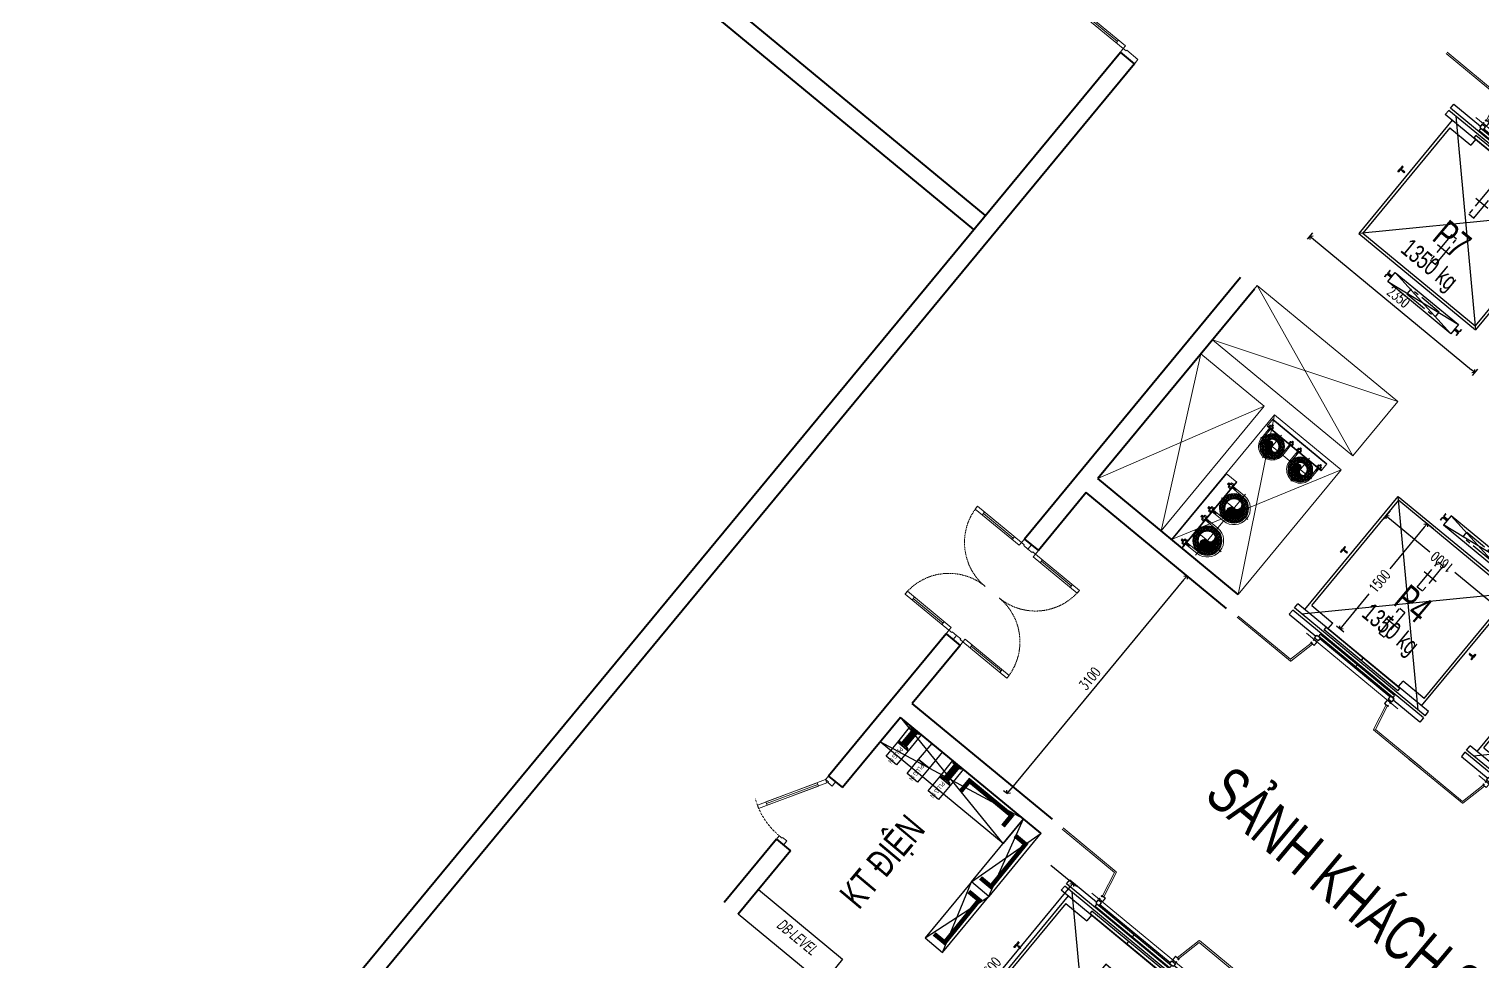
# Model space of a CAD drawing. Header units: millimetres. Extents: x -1534340 to 1713810, y -1348191 to 1114081.
# Drawn here: x 1221888 to 1237835, y -624938 to -614707 of the extents above; entities that cross this region are included whole.
import ezdxf
from ezdxf.enums import TextEntityAlignment as Align

# ---------------------------------------------------------------- set-up
doc = ezdxf.new("R2010")
doc.units = ezdxf.units.MM
doc.header["$LTSCALE"] = 100
doc.header["$PDMODE"] = 32
doc.header["$PDSIZE"] = 2.5
for name, pattern in [('CENTER', [2, 1.25, -0.25, 0.25, -0.25]), ('CENTERX2', [4, 2.5, -0.5, 0.5, -0.5]), ('HIDDEN', [0.375, 0.25, -0.125]), ('HIDDEN2', [0.1875, 0.125, -0.0625]), ('PHANTOMX2', [5, 2.5, -0.5, 0.5, -0.5, 0.5, -0.5]), ('Xref_ST_MBDV Cot vach 30.7.2022$0$DASHDOT', [1, 0.5, -0.25, 0, -0.25])]:
    doc.linetypes.add(name, pattern=pattern)
for name, color, linetype in [('ccu12-Manh', 8, 'Continuous'), ('KT-Kich thuoc', 9, 'Continuous'), ('KT-Noi that', 36, 'Continuous'), ('M-CHILLEDWTR-35CHW', 63, 'CHW'), ('M-GENERAL-15', 6, 'Continuous'), ('MEP-00-TEXT', 7, 'Continuous'), ('MEP-E-P-WIRE', 7, 'P'), ('SPE-MEP-E-SLAB OPENING', 6, 'Continuous'), ('SPE-MEP-E-SLAB TEXT', 6, 'Continuous'), ('SPE-MEP-Electric', 46, 'Continuous'), ('Xref_NT1+NT2_MBDV Cot vach_220729$0$KT-Text', 7, 'Continuous'), ('Xref_ST_MBDV Cot vach 30.7.2022$0$Xref_ST_MBDV Cot vach 30.7.2022|Xref_ST_MBDV Cot vach 30.7.2022|Xref_ST_MBDV Cot vach 30.7.2022|Xref_ST_MBDV Cot vach 30.7.2022|A-WALL-PATT', 251, 'Continuous'), ('Xref_ST_MBDV Cot vach 30.7.2022$0$Xref_ST_MBDV Cot vach 30.7.2022|Xref_ST_MBDV Cot vach 30.7.2022|Xref_ST_MBDV Cot vach 30.7.2022|Xref_ST_MBDV Cot vach 30.7.2022|Site_plot line', 1, 'Xref_ST_MBDV Cot vach 30.7.2022$0$DASHDOT')]:
    doc.layers.add(name, color=color, linetype=linetype)
for name, color, linetype, lineweight in [('CUA', 37, 'Continuous', 13), ('KT Lomo M', 4, 'HIDDEN', 5), ('KT-Net cat', 1, 'Continuous', 40), ('KT-Net manh', 251, 'Continuous', 13), ('KT-TUONG', 2, 'Continuous', 13), ('SPE-MEP-HVAC', 140, 'Continuous', 0)]:
    doc.layers.add(name, color=color, linetype=linetype, lineweight=lineweight)
doc.styles.add('DIM', font='vnsimli.shx', dxfattribs={"width": 0.7})
doc.styles.get("Standard").update_dxf_attribs({"font": 'arial.ttf'})
doc.styles.add('xref.N.Cot vach tang N2$0$DIM', font='vnsimli.shx', dxfattribs={"width": 0.7})
doc.styles.add('Xref_NT1+NT2_MBDV Cot vach_220729$0$Arial', font='arial.ttf', dxfattribs={"width": 0.7})
doc.linetypes.add('CHW', pattern='A,10,-3.4,["CHW",Standard,S=1.8,R=0,X=-2.8,Y=-0.77],-3.4', length=16.8)
doc.linetypes.add('P', pattern='A,10,-2.5,["P",Standard,S=1.8,R=0,X=-0.8,Y=-0.77],-2.5', length=15)
doc.dimstyles.new('CCU 1-100 A1', dxfattribs={"dimscale": 100, "dimtxt": 2.2, "dimasz": 1, "dimexe": 1, "dimexo": 0, "dimgap": 1, "dimtad": 1, "dimdec": 0, "dimdsep": 46, "dimtxsty": 'DIM', "dimblk1": 'ARCHTICK', "dimblk2": 'ARCHTICK', "dimsah": 1, "dimcen": 0, "dimdle": 1, "dimclrd": 256, "dimclre": 256, "dimclrt": 31, "dimadec": 0, "dimazin": 0, "dimtfac": 1, "dimtdec": 0, "dimtix": 1, "dimtmove": 2, "dimatfit": 3, "dimldrblk": 'ARCHTICK', "dimfxl": 8, "dimtolj": 1, "dimarcsym": 0})
doc.dimstyles.new('xref.N.Cot vach tang N2$0$CCU 1-100 A1', dxfattribs={"dimscale": 100, "dimtxt": 2.2, "dimasz": 1, "dimexe": 1, "dimexo": 0, "dimgap": 1, "dimtad": 1, "dimdec": 0, "dimdsep": 46, "dimtxsty": 'xref.N.Cot vach tang N2$0$DIM', "dimblk1": 'xref.N.Cot vach tang N2$0$_ARCHTICK', "dimblk2": 'xref.N.Cot vach tang N2$0$_ARCHTICK', "dimsah": 1, "dimcen": 0, "dimdle": 1, "dimclrd": 256, "dimclre": 256, "dimclrt": 31, "dimadec": 0, "dimazin": 0, "dimtfac": 1, "dimtdec": 0, "dimtix": 1, "dimtmove": 2, "dimatfit": 3, "dimldrblk": 'xref.N.Cot vach tang N2$0$_ARCHTICK', "dimfxl": 8, "dimtolj": 1, "dimarcsym": 0})

# ---------------------------------------------------------------- blocks, each defined once
blk = doc.blocks.new('*U227')
for p, q in [((-750, -90), (-750, -50)), ((-100, -70), (-750, -70)), ((-100, -90), (-100, -50)), ((-751, -1710), (-751, -1750)), ((-101, -1730), (-751, -1730)), ((-101, -1710), (-101, -1750))]:
    blk.add_line(p, q)
for points in [[(200, 0), (200, -60), (40, -60), (40, -50), (0, -50), (0, 0)], [(0, -50), (0, -90), (-850, -90), (-850, -50)], [(-1, -1750), (-1, -1710), (-851, -1710), (-851, -1750)], [(199, -1800), (199, -1740), (39, -1740), (39, -1750), (-1, -1750), (-1, -1800)]]:
    blk.add_lwpolyline(points, close=True)
at = {"linetype": 'HIDDEN2'}
for centre, start, end in [((0, -50), 179.9664, 269.9664), ((-1, -1750), 89.9664, 179.9663)]:
    blk.add_arc(centre, 850, start, end, dxfattribs=at)
blk = doc.blocks.new('A$C17453666')
at = {"layer": 'KT-Net cat'}
for p, q in [((-55898, -15687), (-60380, -11985)), ((-56025, -15842), (-60508, -12140)), ((-64079, -25580), (-54417, -13895)), ((-54263, -14023), (-63925, -25708)), ((-54263, -14023), (-54417, -13895))]:
    blk.add_line(p, q, dxfattribs=at)
at = {"layer": 'CUA', "rotation": 320.448827452168}
blk.add_blockref('*U227', (-53270, -12508), dxfattribs=at)
blk = doc.blocks.new('*U1539')
blk.add_line((-147, -33), (-666, -333))
for points in [[(-900, 100), (-840, 100), (-840, 40), (-850, 40), (-850, 0), (-900, 0)], [(-50, 0), (-743, -400), (-763, -365), (-70, 35)], [(0, 100), (-60, 100), (-60, 40), (-50, 40), (-50, 0), (0, 0)], [(-137, -50), (-157, -15), (-676, -315), (-656, -350)]]:
    blk.add_lwpolyline(points, close=True)
at = {"linetype": 'HIDDEN'}
blk.add_arc((-50, 0), 800, 180, 215.0495, dxfattribs=at)
blk = doc.blocks.new('*U2315')
for p, q in [((-1260, -100), (-1300, -100)), ((-1280, -100), (-1280, -525)), ((-90, -100), (-50, -100)), ((-70, -100), (-70, -525)), ((-1260, -525), (-1300, -525)), ((-90, -525), (-50, -525))]:
    blk.add_line(p, q)
for points in [[(-1350, 100), (-1290, 100), (-1290, 40), (-1300, 40), (-1300, 0), (-1350, 0)], [(-1300, 0), (-1260, 0), (-1260, -625), (-1300, -625)], [(-50, 0), (-90, 0), (-90, -625), (-50, -625)], [(0, 100), (-60, 100), (-60, 40), (-50, 40), (-50, 0), (0, 0)]]:
    blk.add_lwpolyline(points, close=True)
at = {"linetype": 'HIDDEN2'}
for centre, start, end in [((-1300, 0), 270, 0), ((-50, 0), 180, 270)]:
    blk.add_arc(centre, 625, start, end, dxfattribs=at)
blk = doc.blocks.new('xref.N.Cot vach tang N2$0$_Open90')
at = {"color": 0, "linetype": 'ByBlock', "lineweight": -2}
for p, q in [((0, 0), (-1, 0)), ((-0.5, 0.5), (0, 0)), ((0, 0), (-0.5, -0.5))]:
    blk.add_line(p, q, dxfattribs=at)
blk = doc.blocks.new('*D2517')
at = {"layer": 'Defpoints', "color": 5, "transparency": 16777216}
for p, q in [((1233102, -623885), (1233385, -624119)), ((1231723, -626053), (1233315, -624125)), ((1231447, -625889), (1231730, -626123))]:
    blk.add_line(p, q, dxfattribs=at)
at = {"layer": 'Defpoints', "color": 0, "transparency": 16777216}
for p in [(1233102, -623885), (1233347, -624087), (1231447, -625889)]:
    blk.add_point(p, dxfattribs=at)
at = {"layer": 'Defpoints', "color": 5, "transparency": 16777216, "xscale": 50, "yscale": 50, "zscale": 50}
for p, rotation in [((1233347, -624087), 50.44882673127865), ((1231691, -626091), 230.4488267312786)]:
    blk.add_blockref('xref.N.Cot vach tang N2$0$_Open90', p, dxfattribs=dict(at, rotation=rotation))
at = {"layer": 'Defpoints', "color": 5, "transparency": 16777216, "insert": (1232438, -625022), "char_height": 110, "attachment_point": 5, "rotation": 50.4488, "style": 'xref.N.Cot vach tang N2$0$DIM'}
blk.add_mtext('\\A1;2600', dxfattribs=at)
blk = doc.blocks.new('xref.N.Cot vach tang N2$0$_ARCHTICK')
at = {"color": 0, "linetype": 'ByBlock', "const_width": 0.15}
blk.add_lwpolyline([(-0.5, -0.5), (0.5, 0.5)], dxfattribs=at)
blk = doc.blocks.new('*D2525')
at = {"layer": 'Defpoints', "color": 5, "transparency": 16777216}
for p, q in [((1232655, -623062), (1234566, -620749)), ((1234601, -620713), (1234559, -620678)), ((1232627, -623103), (1232585, -623069))]:
    blk.add_line(p, q, dxfattribs=at)
at = {"layer": 'Defpoints', "color": 0, "transparency": 16777216}
for p in [(1234598, -620710), (1234601, -620713), (1232627, -623103)]:
    blk.add_point(p, dxfattribs=at)
at = {"layer": 'Defpoints', "color": 5, "transparency": 16777216, "xscale": 50, "yscale": 50, "zscale": 50}
for p, rotation in [((1234598, -620710), 50.44882673127865), ((1232624, -623100), 230.4488267312786)]:
    blk.add_blockref('xref.N.Cot vach tang N2$0$_Open90', p, dxfattribs=dict(at, rotation=rotation))
at = {"layer": 'Defpoints', "color": 5, "transparency": 16777216, "insert": (1233530, -621838), "char_height": 110, "attachment_point": 5, "rotation": 50.4488, "style": 'xref.N.Cot vach tang N2$0$DIM'}
blk.add_mtext('\\A1;3100', dxfattribs=at)
blk = doc.blocks.new('*D2526')
at = {"layer": 'Defpoints', "color": 5, "transparency": 16777216}
for p, q in [((1235919, -617015), (1235978, -616944)), ((1235985, -617014), (1237720, -618447)), ((1237731, -618511), (1237790, -618440))]:
    blk.add_line(p, q, dxfattribs=at)
at = {"layer": 'Defpoints', "color": 0, "transparency": 16777216}
for p in [(1235919, -617015), (1237731, -618511), (1237758, -618479)]:
    blk.add_point(p, dxfattribs=at)
at = {"layer": 'Defpoints', "color": 5, "transparency": 16777216, "xscale": 50, "yscale": 50, "zscale": 50}
for p, rotation in [((1235946, -616982), 140.4488267312786), ((1237758, -618479), 320.4488267312786)]:
    blk.add_blockref('xref.N.Cot vach tang N2$0$_Open90', p, dxfattribs=dict(at, rotation=rotation))
at = {"layer": 'Defpoints', "color": 5, "transparency": 16777216, "insert": (1236919, -617649), "char_height": 110, "attachment_point": 5, "rotation": 320.4488, "style": 'xref.N.Cot vach tang N2$0$DIM'}
blk.add_mtext('\\A1;2350', dxfattribs=at)
blk = doc.blocks.new('_Open90')
at = {"color": 0, "linetype": 'ByBlock', "lineweight": -2}
for p, q in [((0, 0), (-1, 0)), ((-0.5, 0.5), (0, 0)), ((0, 0), (-0.5, -0.5))]:
    blk.add_line(p, q, dxfattribs=at)
blk = doc.blocks.new('*D202')
at = {"layer": 'Defpoints', "color": 5, "transparency": 16777216}
for p, q in [((-2230, 1494), (-2230, 1596)), ((-730, 1457), (-730, 1596)), ((-2180, 1546), (-1728, 1546)), ((-780, 1546), (-1372, 1546))]:
    blk.add_line(p, q, dxfattribs=at)
at = {"layer": 'Defpoints', "color": 0, "transparency": 16777216}
for p in [(-2230, 1546), (-2230, 1494), (-730, 1457)]:
    blk.add_point(p, dxfattribs=at)
at = {"layer": 'Defpoints', "color": 5, "transparency": 16777216, "xscale": 50, "yscale": 50, "zscale": 50, "rotation": 180}
blk.add_blockref('_Open90', (-2230, 1546), dxfattribs=at)
at = {"layer": 'Defpoints', "color": 5, "transparency": 16777216, "xscale": 50, "yscale": 50, "zscale": 50}
blk.add_blockref('_Open90', (-730, 1546), dxfattribs=at)
at = {"layer": 'Defpoints', "color": 5, "transparency": 16777216, "insert": (-1550, 1546), "char_height": 110, "attachment_point": 5, "style": 'DIM'}
blk.add_mtext('\\A1;1500', dxfattribs=at)
blk = doc.blocks.new('_ARCHTICK')
at = {"color": 0, "linetype": 'ByBlock', "const_width": 0.15}
blk.add_lwpolyline([(-0.5, -0.5), (0.5, 0.5)], dxfattribs=at)
blk = doc.blocks.new('*D203')
at = {"layer": 'Defpoints', "color": 5, "transparency": 16777216}
for p, q in [((-879, 1950), (-1000, 1950)), ((-950, 1900), (-950, 1328)), ((-950, 400), (-950, 972)), ((-879, 350), (-1000, 350))]:
    blk.add_line(p, q, dxfattribs=at)
at = {"layer": 'Defpoints', "color": 0, "transparency": 16777216}
for p in [(-879, 1950), (-950, 350), (-879, 350)]:
    blk.add_point(p, dxfattribs=at)
at = {"layer": 'Defpoints', "color": 5, "transparency": 16777216, "xscale": 50, "yscale": 50, "zscale": 50}
for p, rotation in [((-950, 1950), 90), ((-950, 350), 270)]:
    blk.add_blockref('_Open90', p, dxfattribs=dict(at, rotation=rotation))
at = {"layer": 'Defpoints', "color": 5, "transparency": 16777216, "insert": (-950, 1150), "char_height": 110, "attachment_point": 5, "rotation": 90, "style": 'DIM'}
blk.add_mtext('\\A1;1600', dxfattribs=at)
blk = doc.blocks.new('A$C0FC618F2')
at = {"layer": 'Xref_NT1+NT2_MBDV Cot vach_220729$0$KT-Text', "style": 'Xref_NT1+NT2_MBDV Cot vach_220729$0$Arial', "oblique": 360, "width": 0.7}
for s, p in [('P7', (-42796, 23531)), ('P4', (-43223, 19530))]:
    blk.add_text(s, height=300, rotation=320, dxfattribs=at).set_placement(p, align=Align.CENTER)
at = {"layer": 'Xref_NT1+NT2_MBDV Cot vach_220729$0$KT-Text', "style": 'Xref_NT1+NT2_MBDV Cot vach_220729$0$Arial', "width": 0.7}
for p in [(-43009, 23292), (-43436, 19291)]:
    blk.add_text('1350 kg', height=200, rotation=320.4488, dxfattribs=at).set_placement(p, align=Align.CENTER)
blk = doc.blocks.new('*U2225')
at = {"layer": 'KT Lomo M', "linetype": 'HIDDEN', "ltscale": 500}
for p, q in [((775, 1998), (0, 0)), ((0, 1998), (775, 0))]:
    blk.add_line(p, q, dxfattribs=at)
blk.add_lwpolyline([(0, 1998), (775, 1998), (775, 0), (0, 0)], close=True, dxfattribs=at)
blk = doc.blocks.new('*U2226')
at = {"layer": 'KT Lomo M', "linetype": 'HIDDEN', "ltscale": 500}
for p, q in [((1775, 900), (0, 0)), ((0, 900), (1775, 0))]:
    blk.add_line(p, q, dxfattribs=at)
blk.add_lwpolyline([(0, 900), (1775, 900), (1775, 0), (0, 0)], close=True, dxfattribs=at)
blk = doc.blocks.new('*U2227')
at = {"layer": 'KT Lomo M', "linetype": 'HIDDEN', "ltscale": 500}
for p, q in [((1775, 948), (0, 0)), ((0, 948), (1775, 0))]:
    blk.add_line(p, q, dxfattribs=at)
blk.add_lwpolyline([(0, 948), (1775, 948), (1775, 0), (0, 0)], close=True, dxfattribs=at)
blk = doc.blocks.new('CHILLED-DN200')
at = {"layer": 'M-CHILLEDWTR-35CHW'}
for points in [[(-230, -165), (-126, -165, 1)], [(230, -165), (334, -165, 1)], [(-334, -165, 0.414214), (-230, -269), (-230, -165, -1)], [(-230, -165), (-230, -269, 0.414214), (-126, -165)], [(126, -165, 0.414214), (230, -269), (230, -165, -1)], [(230, -165), (230, -269, 0.414214), (334, -165)]]:
    blk.add_hatch(color=256, dxfattribs=at).paths.add_polyline_path(points)
at = {"layer": 'M-GENERAL-15'}
h = blk.add_hatch(dxfattribs=at)
h.set_pattern_fill('ANSI37', color=256, scale=5, style=0)
h.set_pattern_definition([(45, (370, 1307.5), (-11.22532, 11.22532), []), (135, (370, 1307.5), (-11.22532, -11.22532), [])])
edge = h.paths.add_edge_path()
edge.add_arc((-230, -165), 160, 0, 360)
edge = h.paths.add_edge_path(flags=17)
edge.add_arc((-230, -165), 110, 0, 360)
h = blk.add_hatch(dxfattribs=at)
h.set_pattern_fill('ANSI37', color=256, scale=5, style=0)
h.set_pattern_definition([(135, (-370, 1307.5), (11.22532, 11.22532), []), (45, (-370, 1307.5), (11.22532, -11.22532), [])])
edge = h.paths.add_edge_path()
edge.add_arc((230, -165), 160, 0, 360)
edge = h.paths.add_edge_path(flags=17)
edge.add_arc((230, -165), 110, 0, 360)
for p, q in [((470, 145), (-470, 145)), ((-470, -5), (-470, 145)), ((470, 140), (-470, 140)), ((470, 0), (-470, 0)), ((-440, 4), (-440, 0)), ((-360, 4), (-440, 4)), ((-430, 34), (-430, 4)), ((-370, 34), (-430, 34)), ((-415, 4), (-415, 24)), ((-390, 59), (-410, 59)), ((-410, 34), (-410, 59)), ((-390, 51), (-410, 51)), ((-390, 43), (-410, 43)), ((-390, 34), (-390, 59)), ((-385, 4), (-385, 24)), ((-370, 34), (-370, 4)), ((-360, 4), (-360, 0)), ((-100, 4), (-100, 0)), ((-20, 4), (-100, 4)), ((-90, 34), (-90, 4)), ((-30, 34), (-90, 34)), ((-75, 4), (-75, 24)), ((-50, 59), (-70, 59)), ((-70, 34), (-70, 59)), ((-50, 51), (-70, 51)), ((-50, 43), (-70, 43)), ((-50, 34), (-50, 59)), ((-45, 4), (-45, 24)), ((-30, 34), (-30, 4)), ((-20, 4), (-20, 0)), ((20, 4), (20, 0)), ((20, 4), (100, 4)), ((30, 34), (30, 4)), ((30, 34), (90, 34)), ((45, 4), (45, 24)), ((50, 59), (70, 59)), ((50, 34), (50, 59)), ((50, 51), (70, 51)), ((50, 43), (70, 43)), ((70, 34), (70, 59)), ((75, 4), (75, 24)), ((90, 34), (90, 4)), ((100, 4), (100, 0)), ((360, 4), (360, 0)), ((360, 4), (440, 4)), ((370, 34), (370, 4)), ((370, 34), (430, 34)), ((385, 4), (385, 24)), ((390, 59), (410, 59)), ((390, 34), (390, 59)), ((390, 51), (410, 51)), ((390, 43), (410, 43)), ((410, 34), (410, 59)), ((415, 4), (415, 24)), ((430, 34), (430, 4)), ((440, 4), (440, 0)), ((470, -5), (470, 145)), ((470, -5), (-470, -5)), ((-410, -165), (-410, -5)), ((-390, -16), (-410, -16)), ((-390, -25), (-410, -25)), ((-390, -34), (-410, -34)), ((-390, -43), (-410, -43)), ((-390, -50), (-410, -50)), ((-390, -165), (-390, -5)), ((-70, -165), (-70, -5)), ((-50, -16), (-70, -16)), ((-50, -25), (-70, -25)), ((-50, -34), (-70, -34)), ((-50, -43), (-70, -43)), ((-50, -50), (-70, -50)), ((-50, -165), (-50, -5)), ((50, -165), (50, -5)), ((50, -16), (70, -16)), ((50, -25), (70, -25)), ((50, -34), (70, -34)), ((50, -43), (70, -43)), ((50, -50), (70, -50)), ((70, -165), (70, -5)), ((390, -165), (390, -5)), ((390, -16), (410, -16)), ((390, -25), (410, -25)), ((390, -34), (410, -34)), ((390, -43), (410, -43)), ((390, -50), (410, -50)), ((410, -165), (410, -5))]:
    blk.add_line(p, q)
at = {"color": 8, "linetype": 'CENTER', "ltscale": 10}
for p, q in [((-230, -360), (-230, 15)), ((230, -360), (230, 15)), ((435, -165), (-430, -165))]:
    blk.add_line(p, q, dxfattribs=at)
for centre, radius, start, end in [((-428, 21), 13.7, 14.3721, 97.4324), ((-400, 18), 16.2, 21.8045, 158.1955), ((-372, 21), 13.7, 82.5676, 165.6279), ((-88, 21), 13.7, 14.3721, 97.4324), ((-60, 18), 16.2, 21.8045, 158.1955), ((-32, 21), 13.7, 82.5676, 165.6279), ((32, 21), 13.7, 14.3721, 97.4324), ((60, 18), 16.2, 21.8045, 158.1955), ((88, 21), 13.7, 82.5676, 165.6279), ((372, 21), 13.7, 14.3721, 97.4324), ((400, 18), 16.2, 21.8045, 158.1955), ((428, 21), 13.7, 82.5676, 165.6279), ((-230, -165), 180, 180, 0), ((230, -165), 180, 180, 0)]:
    blk.add_arc(centre, radius, start, end)
at = {"color": 2}
for centre, start, end in [((-178, -165), 0, 180), ((282, -165), 0, 180), ((-282, -165), 180, 0), ((178, -165), 180, 0)]:
    blk.add_arc(centre, 52, start, end, dxfattribs=at)
at = {"layer": 'M-CHILLEDWTR-35CHW'}
for centre, radius in [((-230, -165), 160), ((-230, -165), 110), ((-230, -165), 104), ((230, -165), 160), ((230, -165), 110), ((230, -165), 104)]:
    blk.add_circle(centre, radius, dxfattribs=at)
blk = doc.blocks.new('*U2220')
blk.add_blockref('CHILLED-DN200', (470, 5))
blk = doc.blocks.new('CHILLED-DN150')
at = {"layer": 'M-CHILLEDWTR-35CHW'}
for points in [[(-200, -140, -1), (-277, -140, 0.414214), (-200, -218)], [(-200, -140), (-123, -140, 1)], [(-200, -140), (-200, -218, 0.414214), (-123, -140)], [(200, -140, -1), (123, -140, 0.414214), (200, -218)], [(200, -140), (278, -140, 1)], [(200, -140), (200, -218, 0.414214), (278, -140)]]:
    blk.add_hatch(color=256, dxfattribs=at).paths.add_polyline_path(points)
at = {"layer": 'M-GENERAL-15'}
h = blk.add_hatch(dxfattribs=at)
h.set_pattern_fill('ANSI37', color=256, scale=5, style=0)
h.set_pattern_definition([(45, (400, 1332.5), (-11.22532, 11.22532), []), (135, (400, 1332.5), (-11.22532, -11.22532), [])])
edge = h.paths.add_edge_path()
edge.add_arc((-200, -140), 135, 0, 360)
edge = h.paths.add_edge_path(flags=17)
edge.add_arc((-200, -140), 82.5, 0, 360)
h = blk.add_hatch(dxfattribs=at)
h.set_pattern_fill('ANSI37', color=256, scale=5, style=0)
h.set_pattern_definition([(135, (-400, 1332.5), (11.22532, 11.22532), []), (45, (-400, 1332.5), (11.22532, -11.22532), [])])
edge = h.paths.add_edge_path()
edge.add_arc((200, -140), 135, 0, 360)
edge = h.paths.add_edge_path(flags=17)
edge.add_arc((200, -140), 82.5, 0, 360)
for p, q in [((385, 95), (-385, 95)), ((-385, -5), (-385, 95)), ((385, 90), (-385, 90)), ((385, 0), (-385, 0)), ((-372, 4), (-372, 0)), ((-312, 4), (-372, 4)), ((-365, 27), (-365, 4)), ((-320, 27), (-365, 27)), ((-354, 4), (-354, 19)), ((-335, 46), (-350, 46)), ((-350, 27), (-350, 46)), ((-335, 39), (-350, 39)), ((-335, 33), (-350, 33)), ((-335, 27), (-335, 46)), ((-331, 4), (-331, 19)), ((-320, 27), (-320, 4)), ((-312, 4), (-312, 0)), ((-88, 4), (-88, 0)), ((-28, 4), (-88, 4)), ((-80, 27), (-80, 4)), ((-35, 27), (-80, 27)), ((-69, 4), (-69, 19)), ((-50, 46), (-65, 46)), ((-65, 27), (-65, 46)), ((-50, 39), (-65, 39)), ((-50, 33), (-65, 33)), ((-50, 27), (-50, 46)), ((-46, 4), (-46, 19)), ((-35, 27), (-35, 4)), ((-28, 4), (-28, 0)), ((28, 4), (28, 0)), ((28, 4), (88, 4)), ((35, 27), (35, 4)), ((35, 27), (80, 27)), ((46, 4), (46, 19)), ((50, 46), (65, 46)), ((50, 27), (50, 46)), ((50, 39), (65, 39)), ((50, 33), (65, 33)), ((65, 27), (65, 46)), ((69, 4), (69, 19)), ((80, 27), (80, 4)), ((88, 4), (88, 0)), ((312, 4), (312, 0)), ((312, 4), (372, 4)), ((320, 27), (320, 4)), ((320, 27), (365, 27)), ((331, 4), (331, 19)), ((335, 46), (350, 46)), ((335, 27), (335, 46)), ((335, 39), (350, 39)), ((335, 33), (350, 33)), ((350, 27), (350, 46)), ((354, 4), (354, 19)), ((365, 27), (365, 4)), ((372, 4), (372, 0)), ((385, -5), (385, 95)), ((385, -5), (-385, -5)), ((-350, -140), (-350, -5)), ((-335, -11), (-350, -11)), ((-335, -18), (-350, -18)), ((-335, -24), (-350, -24)), ((-335, -31), (-350, -31)), ((-335, -36), (-350, -36)), ((-335, -140), (-335, -5)), ((-65, -140), (-65, -5)), ((-50, -11), (-65, -11)), ((-50, -18), (-65, -18)), ((-50, -24), (-65, -24)), ((-50, -31), (-65, -31)), ((-50, -36), (-65, -36)), ((-50, -140), (-50, -5)), ((50, -140), (50, -5)), ((50, -11), (65, -11)), ((50, -18), (65, -18)), ((50, -24), (65, -24)), ((50, -31), (65, -31)), ((50, -36), (65, -36)), ((65, -140), (65, -5)), ((335, -140), (335, -5)), ((335, -11), (350, -11)), ((335, -18), (350, -18)), ((335, -24), (350, -24)), ((335, -31), (350, -31)), ((335, -36), (350, -36)), ((350, -140), (350, -5))]:
    blk.add_line(p, q)
at = {"color": 8, "linetype": 'CENTER', "ltscale": 10}
for p, q in [((-200, -305), (-200, 20)), ((200, -305), (200, 20)), ((360, -140), (-360, -140))]:
    blk.add_line(p, q, dxfattribs=at)
for centre, radius, start, end in [((-364, 17), 10.2, 14.3721, 97.4324), ((-342, 15), 12.1, 21.8045, 158.1955), ((-321, 17), 10.2, 82.5676, 165.6279), ((-79, 17), 10.2, 14.3721, 97.4324), ((-58, 15), 12.1, 21.8045, 158.1955), ((-36, 17), 10.2, 82.5676, 165.6279), ((36, 17), 10.2, 14.3721, 97.4324), ((58, 15), 12.1, 21.8045, 158.1955), ((79, 17), 10.2, 82.5676, 165.6279), ((321, 17), 10.2, 14.3721, 97.4324), ((342, 15), 12.1, 21.8045, 158.1955), ((364, 17), 10.2, 82.5676, 165.6279), ((-200, -140), 150, 180, 0), ((200, -140), 150, 180, 0)]:
    blk.add_arc(centre, radius, start, end)
at = {"color": 2}
for centre, start, end in [((-239, -140), 180, 0), ((-161, -140), 0, 180), ((161, -140), 180, 0), ((239, -140), 0, 180)]:
    blk.add_arc(centre, 38.8, start, end, dxfattribs=at)
at = {"layer": 'M-CHILLEDWTR-35CHW'}
for centre, radius in [((-200, -140), 135), ((-200, -140), 82.5), ((-200, -140), 77.5), ((200, -140), 135), ((200, -140), 82.5), ((200, -140), 77.5)]:
    blk.add_circle(centre, radius, dxfattribs=at)
blk = doc.blocks.new('*U2221')
blk.add_blockref('CHILLED-DN150', (385, 5))
blk = doc.blocks.new('Busway 1600A')
at = {"color": 3, "ltscale": 0.6}
for p, q in [((-115, 53), (-115, 51)), ((-114, 50), (-112, 50)), ((-95, 57), (-111, 57)), ((-111, 51), (-111, 53)), ((-110, 54), (-106, 54)), ((-106, 54), (-106, 53)), ((-102, 54), (-102, 53)), ((-102, 54), (-95, 54)), ((-98, 49), (-98, 49)), ((-98, 45), (-98, 31)), ((98, 31), (-98, 31)), ((98, 31), (-98, 31)), ((-98, 31), (-98, -31)), ((-98, 30), (-98, -11)), ((-94, 55), (-94, 56)), ((-94, 45), (-94, 31)), ((94, 27), (-94, 27)), ((-94, 27), (-94, -27)), ((94, -27), (94, 27)), ((98, -31), (98, 31)), ((-115, -54), (-115, -51)), ((-114, -50), (-112, -50)), ((-111, -51), (-111, -53)), ((-95, -58), (-111, -58)), ((-110, -54), (-106, -54)), ((-106, -54), (-106, -53)), ((-102, -54), (-102, -53)), ((-102, -54), (-95, -54)), ((-98, -20), (-98, -11)), ((-98, -11), (-98, -11)), ((-98, -11), (-98, -11)), ((-98, -11), (-98, -20)), ((-98, -30), (-98, -20)), ((-98, -20), (-98, -20)), ((-98, -20), (-98, -20)), ((-98, -30), (-98, -30)), ((98, -31), (-98, -31)), ((-98, -31), (98, -31)), ((-98, -45), (-98, -31)), ((-98, -49), (-98, -49)), ((-94, -27), (94, -27)), ((-94, -45), (-94, -31)), ((-94, -55), (-94, -57))]:
    blk.add_line(p, q, dxfattribs=at)
at = {"color": 1, "lineweight": -3, "ltscale": 0.6}
for p, q in [((88, 24), (-88, 24)), ((-90, -20), (-90, -21)), ((86, -16), (-86, -16)), ((-86, -25), (86, -25)), ((90, -21), (90, -20))]:
    blk.add_line(p, q, dxfattribs=at)
for points in [[(-86, 9), (86, 9, 0.414214), (90, 13), (90, 13, 0.414214), (86, 17), (-86, 17, 0.414214), (-90, 13), (-90, 13, 0.414214)], [(-86, -3), (86, -3, 0.414214), (90, 1), (90, 2, 0.414214), (86, 6), (-86, 6, 0.414214), (-90, 2), (-90, 1, 0.414214)], [(-86, -14), (86, -14, 0.414214), (90, -10), (90, -9, 0.414214), (86, -5), (-86, -5, 0.414214), (-90, -9), (-90, -10, 0.414214)]]:
    blk.add_lwpolyline(points, format="xyb", close=True, dxfattribs=at)
blk.add_lwpolyline([(88, 20), (-88, 20)], dxfattribs=at)
at = {"color": 3, "ltscale": 0.6}
for points in [[(102, 54), (95, 54, -0.413701), (94, 55), (94, 56, -0.414214), (95, 57), (111, 57)], [(102, 54), (102, 53, -0.414214), (98, 49), (98, 49, 0.414214), (94, 45), (94, 31)], [(106, 54), (106, 53, -0.410786), (98, 45), (98, 31)], [(115, 53), (115, 51, -0.414214), (114, 50), (112, 50, -0.414214), (111, 51), (111, 53, 0.413701), (110, 54), (106, 54)], [(102, -54), (102, -53, 0.414214), (98, -49), (98, -49, -0.414214), (94, -45), (94, -31)], [(102, -54), (95, -54, 0.413701), (94, -55), (94, -57, 0.414214), (95, -58), (111, -58)], [(106, -54), (106, -53, 0.410786), (98, -45), (98, -31)], [(115, -54), (115, -51, 0.414214), (114, -50), (112, -50, 0.414214), (111, -51), (111, -53, -0.413701), (110, -54), (106, -54)]]:
    blk.add_lwpolyline(points, format="xyb", dxfattribs=at)
for centre, radius, start, end in [((-111, 53), 4, 90, 180), ((-114, 51), 1, 180, 270), ((-112, 51), 1, 270, 0), ((-110, 53), 1, 90.1003, 180), ((-98, 53), 8.09, 180, 269.3288), ((-98, 53), 4, 180, 270), ((-98, 45), 4, 0, 90), ((-95, 56), 1, 0, 90), ((-95, 55), 1, 270.1003, 0), ((111, 53), 4, 0, 90), ((-114, -51), 1, 90, 180), ((-111, -54), 4, 180, 270), ((-112, -51), 1, 0, 90), ((-110, -53), 1, 180, 269.8997), ((-98, -53), 8.09, 90.6712, 180), ((-98, -53), 4, 90, 180), ((-98, -45), 4, 270, 0), ((-95, -55), 1, 360, 89.8997), ((-95, -57), 1, 270, 0), ((111, -54), 4, 270, 0)]:
    blk.add_arc(centre, radius, start, end, dxfattribs=at)
at = {"color": 1, "lineweight": -3, "ltscale": 0.6}
for centre, radius, start, end in [((-88, 22), 2, 90, 270), ((88, 22), 2, 270, 90), ((-86, -20), 4, 90, 180), ((-86, -21), 4, 180, 270), ((86, -20), 4, 0, 90), ((86, -21), 4, 270, 0)]:
    blk.add_arc(centre, radius, start, end, dxfattribs=at)
blk = doc.blocks.new('KYTHUAT space')
at = {"layer": 'SPE-MEP-E-SLAB OPENING', "extrusion": (1.27931e-07, -3.26597e-08, 1), "elevation": 0, "flags": 128}
for points in [[(-54086, -70417), (-53940, -70239), (-53825, -70334), (-53972, -70512)], [(-54214, -70571), (-54086, -70417), (-53972, -70512), (-54099, -70666)], [(-53856, -70607), (-53709, -70430), (-53595, -70525), (-53741, -70702)], [(-53983, -70762), (-53856, -70607), (-53741, -70702), (-53868, -70856)], [(-53625, -70798), (-53479, -70620), (-53364, -70715), (-53510, -70892)], [(-53753, -70952), (-53625, -70798), (-53510, -70892), (-53638, -71047)]]:
    blk.add_lwpolyline(points, close=True, dxfattribs=at)
at = {"layer": 'SPE-MEP-Electric', "elevation": 0}
blk.add_lwpolyline([(-52706, -71259), (-52929, -71529), (-54279, -70414), (-54056, -70144)], close=True, dxfattribs=at)
for points in [[(-52929, -71529), (-54056, -70144)], [(-52706, -71259), (-54279, -70414)]]:
    blk.add_lwpolyline(points, dxfattribs=at)
at = {"layer": 'SPE-MEP-Electric', "const_width": 50, "elevation": 0}
blk.add_lwpolyline([(-53394, -70957), (-53298, -70841), (-52836, -71223), (-52931, -71339)], dxfattribs=at)
at = {"layer": 'SPE-MEP-Electric', "extrusion": (2.38664e-08, 2.8927e-08, 1), "elevation": 0}
blk.add_lwpolyline([(-53277, -71951), (-52706, -71259), (-52514, -71418), (-53084, -72110)], close=True, dxfattribs=at)
at = {"layer": 'SPE-MEP-Electric', "extrusion": (-3.17909e-05, -3.84802e-05, 1), "elevation": 4}
for points in [[(-53085, -72109), (-52706, -71259)], [(-53277, -71951), (-52511, -71415)], [(-53595, -72726), (-53277, -71951)], [(-53786, -72567), (-53084, -72110)]]:
    blk.add_lwpolyline(points, dxfattribs=at)
at = {"layer": 'SPE-MEP-Electric', "extrusion": (2.38664e-08, 2.8927e-08, 1), "const_width": 50}
for points, elevation in [([(-53177, -71907), (-53062, -72003), (-52684, -71537), (-52798, -71442)], 0), ([(-53686, -72522), (-53570, -72617), (-53192, -72151), (-53306, -72057)], 200)]:
    blk.add_lwpolyline(points, dxfattribs=dict(at, elevation=elevation))
at = {"layer": 'SPE-MEP-Electric'}
blk.add_lwpolyline([(-55615, -72035), (-54690, -72800), (-54913, -73070), (-55838, -72305)], close=True, dxfattribs=at)
at = {"layer": 'SPE-MEP-Electric', "extrusion": (-3.17909e-05, -3.84802e-05, 1), "elevation": 4}
blk.add_lwpolyline([(-53594, -72727), (-53084, -72110), (-53277, -71951), (-53786, -72567)], close=True, dxfattribs=at)
at = {"layer": 'MEP-E-P-WIRE', "color": 3, "linetype": 'Continuous', "extrusion": (1.27931e-07, -3.26597e-08, 1), "xscale": -1, "rotation": 230.4728336164401}
for p in [(-53957, -70374, 0), (-53496, -70755, 0)]:
    blk.add_blockref('Busway 1600A', p, dxfattribs=at)
at = {"layer": 'SPE-MEP-HVAC', "linetype": 'HIDDEN', "ltscale": 1000, "xscale": -1, "rotation": 230.4488267378189}
for name, p in [('*U2225', (-50632, -66001)), ('*U2226', (-51889, -67524)), ('*U2227', (-51080, -68192))]:
    blk.add_blockref(name, p, dxfattribs=at)
at = {"layer": 'SPE-MEP-HVAC'}
for name, p, xscale, rotation in [('*U2221', (-49438, -67438), -0.9999999999999997, 320.4484144146609), ('*U2220', (-50365, -67563), -1, 50.44841441466095)]:
    blk.add_blockref(name, p, dxfattribs=dict(at, xscale=xscale, rotation=rotation))
at = {"layer": 'MEP-00-TEXT', "ltscale": 0.25, "extrusion": (1.27931e-07, -3.26597e-08, 1), "width": 0.6}
for p in [(-54061, -70464, 0), (-53831, -70654, 0), (-53600, -70844, 0)]:
    blk.add_text('PLUG IN', height=50, rotation=230.4728, dxfattribs=at).set_placement(p)
at = {"layer": 'SPE-MEP-E-SLAB TEXT', "oblique": 10, "width": 0.6}
blk.add_text('DB-LEVEL', height=125, rotation=320.6276, dxfattribs=at).set_placement((-55426, -72442, 0))
at = {"layer": 'Xref_NT1+NT2_MBDV Cot vach_220729$0$KT-Text', "style": 'Xref_NT1+NT2_MBDV Cot vach_220729$0$Arial', "width": 0.7}
blk.add_text('KT ĐIỆN', height=300, rotation=50, dxfattribs=at).set_placement((-54141, -71824), align=Align.CENTER)
blk = doc.blocks.new('Xref_ST_MBDV Cot vach 30.7.2022$0$Tuong Vay01-flat-1')
at = {"layer": 'Xref_ST_MBDV Cot vach 30.7.2022$0$Xref_ST_MBDV Cot vach 30.7.2022|Xref_ST_MBDV Cot vach 30.7.2022|Xref_ST_MBDV Cot vach 30.7.2022|Xref_ST_MBDV Cot vach 30.7.2022|A-WALL-PATT'}
h = blk.add_hatch(dxfattribs=at)
h.set_pattern_fill('ACET-2D-VATLIEU04', color=256, scale=50, pattern_type=2)
h.set_pattern_definition([(50, (-11139561.84, -1407213.45), (-225.902474, 189.5546825), [37.5, -412.5]), (355, (-11139561.84, -1407213.45), (32.127212, 367.215716), [30, -330]), (100.4514, (-11139531.95, -1407216.06), (-341.231527, -62.944187), [31.870095, -350.571056]), (46.1842, (-11139561.84, -1407113.45), (-319.180497, 306.252097), [56.25, -618.75]), (96.6356, (-11139517.37, -1407120.34), (-516.995922, -60.144022), [47.805144, -525.8565]), (351.1842, (-11139561.84, -1407113.45), (84.740774, 546.39543), [45, -495]), (21, (-11139511.84, -1407138.45), (-105.680822, 275.3079534), [37.5, -412.5]), (326, (-11139511.84, -1407138.45), (206.128805, 305.59852), [30, -330]), (71.4514, (-11139486.97, -1407155.22), (-328.963765, 110.380101), [31.870095, -350.571056]), (37.5, (-11139561.84, -1407213.45), (-78.1345294, 101.8269012), [0, -326, 0, -335, 0, -331.25]), (7.5, (-11139561.84, -1407213.45), (-23.2793464, 176.824191), [0, -191, 0, -318.5, 0, -126.25]), (327.5, (-11139673.34, -1407213.45), (71.9444175, 112.9301145), [0, -125, 0, -390, 0, -517.5000003]), (317.5, (-11139723.34, -1407213.45), (158.0205496, 172.449169), [0, -162.5, 0, -259, 0, -367.5]), (45, (-11139561.84, -1407213.45), (-150.260191, 150.260191), []), (45, (-11139561.84, -1407152.2), (-150.260191, 150.260191), [])])
h.paths.add_polyline_path([(-82665, -118500), (-81837, -121132), (-80903, -123728), (-79863, -126284), (-78720, -128795), (-77475, -131258), (-76131, -133667), (-74689, -136020), (-73153, -138312), (-71525, -140539), (-69807, -142699), (-68002, -144786), (-66114, -146798), (-64145, -148731), (-62100, -150582), (-59980, -152349), (-57790, -154027), (-55533, -155614), (-53213, -157109), (-50835, -158507), (-48401, -159807), (-45916, -161007), (-43385, -162104), (-40811, -163097), (-38198, -163985), (-35551, -164765), (-32875, -165436), (-30174, -165998), (-27451, -166448), (-24702, -166789), (-4397, -168938), (36420, -167648), (41836, -160719), (12445, -24368), (8473, -9249), (-4719, -5521), (-10557, -9947), (-34021, -27848), (-39777, -32009), (-41249, -35294), (-45787, -38574), (-49368, -38942), (-57644, -44924), (-59845, -46601), (-61969, -48362), (-64020, -50208), (-65993, -52137), (-67887, -54144), (-69696, -56226), (-71420, -58381), (-73054, -60604), (-74596, -62892), (-76043, -65242), (-77394, -67648), (-78645, -70107), (-79794, -72615), (-80841, -75168), (-81782, -77762), (-82617, -80392), (-83343, -83054), (-83961, -85743), (-84468, -88455), (-84865, -91186), (-85149, -93930), (-85321, -96684), (-85381, -99530), (-85329, -102201), (-85163, -104955), (-84886, -107701), (-84496, -110432), (-83996, -113146), (-83385, -115836)], flags=16)
h.paths.add_polyline_path([(-83625, -118781), (-82785, -121452), (-81837, -124086), (-80781, -126680), (-79621, -129228), (-78358, -131727), (-76994, -134172), (-75531, -136560), (-73973, -138886), (-72320, -141146), (-70577, -143337), (-68746, -145455), (-66829, -147497), (-64832, -149459), (-62755, -151337), (-60604, -153130), (-58382, -154833), (-56092, -156444), (-53738, -157960), (-51324, -159379), (-48854, -160699), (-46333, -161916), (-43764, -163030), (-41151, -164038), (-38500, -164938), (-35814, -165730), (-33098, -166411), (-30357, -166981), (-27595, -167438), (-24816, -167783), (-4434, -169940), (36920, -168633), (42913, -160966), (13418, -24135), (9295, -8442), (-4926, -4424), (-11163, -9151), (-34617, -27045), (-40580, -31355), (-42052, -34640), (-46156, -37607), (-49737, -37975), (-58240, -44121), (-60467, -45819), (-62623, -47605), (-64704, -49479), (-66707, -51435), (-68628, -53472), (-70465, -55586), (-72214, -57772), (-73872, -60029), (-75437, -62350), (-76905, -64734), (-78276, -67176), (-79545, -69672), (-80712, -72217), (-81774, -74808), (-82729, -77440), (-83576, -80109), (-84314, -82810), (-84940, -85539), (-85455, -88291), (-85857, -91062), (-86146, -93847), (-86321, -96642), (-86382, -99529), (-86328, -102241), (-86160, -105036), (-85879, -107821), (-85484, -110593), (-84976, -113347), (-84356, -116078)])
at = {"layer": 'Xref_ST_MBDV Cot vach 30.7.2022$0$Xref_ST_MBDV Cot vach 30.7.2022|Xref_ST_MBDV Cot vach 30.7.2022|Xref_ST_MBDV Cot vach 30.7.2022|Xref_ST_MBDV Cot vach 30.7.2022|Site_plot line', "ltscale": 5000}
blk.add_arc((-17764, -99529), 69167, 126.14636, 263.7927, dxfattribs=at)
blk = doc.blocks.new('TM 1000kg')
at = {"layer": 'KT-Net manh'}
for p, q in [((-2850, 2500), (-2850, 1742.2)), ((-2832, 2500), (-2832, 1754.4)), ((-2550, 1692.7), (-2832, 1754.4)), ((-2500, 1800), (-2500, 500)), ((-2850, 1742.2), (-2847, 1742.2)), ((-2847, 1742.2), (-2847, 1739.2)), ((-2550, 1674.2), (-2847, 1739.2)), ((-2850, 557.8), (-2847, 557.8)), ((-2850, -100), (-2850, 557.8)), ((-2550, 625.8), (-2847, 560.8)), ((-2847, 557.8), (-2847, 560.8)), ((-2550, 607.3), (-2832, 545.6)), ((-2832, -100), (-2832, 545.6))]:
    blk.add_line(p, q, dxfattribs=at)
at = {"layer": 'KT-Net manh', "const_width": 2}
for points in [[(-2847, 1742.2), (-2832, 1754.4)], [(-2847, 557.8), (-2832, 545.6)]]:
    blk.add_lwpolyline(points, dxfattribs=at)
at = {"layer": 'KT-Net manh', "ltscale": 2}
for points in [[(-2510, 1700), (-2500, 1700), (-2500, 1650), (-2550, 1650), (-2550, 1700), (-2540, 1700), (-2540, 1690), (-2541.6, 1690), (-2541.6, 1698.4), (-2548.4, 1698.4), (-2548.4, 1651.6), (-2501.6, 1651.6), (-2501.6, 1698.4), (-2508.4, 1698.4), (-2508.4, 1690), (-2510, 1690)], [(-2510, 600), (-2500, 600), (-2500, 650), (-2550, 650), (-2550, 600), (-2540, 600), (-2540, 610), (-2541.6, 610), (-2541.6, 601.6), (-2548.4, 601.6), (-2548.4, 648.4), (-2501.6, 648.4), (-2501.6, 601.6), (-2508.4, 601.6), (-2508.4, 610), (-2510, 610)]]:
    blk.add_lwpolyline(points, close=True, dxfattribs=at)
at = {"layer": 'KT-Noi that', "linetype": 'Continuous', "ltscale": 2}
for p, q in [((-2460, 2080), (-2460, 1700)), ((-2400, 2080), (-2460, 2080)), ((-2400, 220), (-2400, 2080)), ((-2370, 220), (-2370, 2080)), ((-2370, 2080), (-2310, 2080)), ((-2310, 220), (-2310, 2080)), ((-2310, 1981), (-700, 1981)), ((-2230, 1950), (-730, 1950)), ((-2230, 1950), (-2230, 1650)), ((-730, 1950), (-730, 350)), ((-700, 1981), (-700, 319)), ((-2455, 650), (-2455, 1650)), ((-2441.3, 620), (-2441.3, 1680)), ((-2411, 1680), (-2441.3, 1680)), ((-2411, 620), (-2411, 1680)), ((-2348, 625), (-2348, 1675)), ((-2348, 1675), (-2314, 1675)), ((-2314, 625), (-2314, 1675)), ((-2310, 1650), (-2230, 1650)), ((-2411, 1150), (-2441.3, 1150)), ((-2314, 1150), (-2348, 1150)), ((-2310, 650), (-2230, 650)), ((-2230, 350), (-2230, 650)), ((-2460, 220), (-2460, 600)), ((-2411, 620), (-2441.3, 620)), ((-2348, 625), (-2314, 625)), ((-2310, 319), (-700, 319)), ((-2230, 350), (-730, 350)), ((-2400, 220), (-2460, 220)), ((-2370, 220), (-2310, 220))]:
    blk.add_line(p, q, dxfattribs=at)
at = {"layer": 'KT-Noi that', "linetype": 'Continuous'}
for p, q in [((-1572.5, 2077), (-1572.5, 2082)), ((-1572.5, 2082), (-1535, 2082)), ((-1569.5, 2074), (-1540.1, 2070.9)), ((-1497.5, 2082), (-1535, 2082)), ((-1500.5, 2074), (-1529.9, 2070.9)), ((-1497.5, 2077), (-1497.5, 2082)), ((-1540, 2021), (-1540, 2050)), ((-1539, 2020), (-1535, 2020)), ((-1537.1, 2054.1), (-1537.1, 2067.9)), ((-1531, 2020), (-1535, 2020)), ((-1532.9, 2054.1), (-1532.9, 2067.9)), ((-1530, 2021), (-1530, 2050)), ((-603.5, 1460), (-574.4, 1460)), ((-603.5, 1456.8), (-603.5, 1460)), ((-603.5, 1456.8), (-574.4, 1456.8)), ((-568.2, 1406.2), (-568.2, 1450.6)), ((-565, 1406.2), (-565, 1450.6)), ((-555, 1406.2), (-555, 1450.6)), ((-551.8, 1406.2), (-551.8, 1450.6)), ((-516.5, 1460), (-545.6, 1460)), ((-516.5, 1456.8), (-545.6, 1456.8)), ((-516.5, 1456.8), (-516.5, 1460)), ((-558, 1403.2), (-562, 1403.2)), ((-558, 1400), (-562, 1400)), ((-568.2, 493.8), (-568.2, 449.4)), ((-565, 493.8), (-565, 449.4)), ((-558, 500), (-562, 500)), ((-558, 496.8), (-562, 496.8)), ((-555, 493.8), (-555, 449.4)), ((-551.8, 493.8), (-551.8, 449.4)), ((-603.5, 443.2), (-574.4, 443.2)), ((-603.5, 440), (-574.4, 440)), ((-516.5, 443.2), (-545.6, 443.2)), ((-516.5, 440), (-545.6, 440)), ((-1572.5, 223), (-1572.5, 218)), ((-1572.5, 218), (-1535, 218)), ((-1569.5, 226), (-1540.1, 229.1)), ((-1540, 279), (-1540, 250)), ((-1539, 280), (-1535, 280)), ((-1537.1, 245.9), (-1537.1, 232.1)), ((-1531, 280), (-1535, 280)), ((-1497.5, 218), (-1535, 218)), ((-1532.9, 245.9), (-1532.9, 232.1)), ((-1530, 279), (-1530, 250)), ((-1500.5, 226), (-1529.9, 229.1)), ((-1497.5, 223), (-1497.5, 218))]:
    blk.add_line(p, q, dxfattribs=at)
at = {"layer": 'KT-Noi that', "linetype": 'HIDDEN', "ltscale": 500}
for p, q in [((-2370, 1981), (-700, 319)), ((-2370, 319), (-700, 1981)), ((-495, 1400), (-625, 500)), ((-495, 500), (-625, 1400))]:
    blk.add_line(p, q, dxfattribs=at)
at = {"layer": 'KT-Noi that', "linetype": 'CENTERX2'}
for p, q in [((-1815, 1236), (-1815, 1066.7)), ((-1155, 1236), (-1155, 1066.7))]:
    blk.add_line(p, q, dxfattribs=at)
at = {"layer": 'KT-Noi that', "linetype": 'Continuous', "ltscale": 2}
for points in [[(-2485, 1700), (-2445, 1700), (-2445, 1650), (-2485, 1650)], [(-495, 1400), (-625, 1400), (-625, 500), (-495, 500)], [(-2485, 600), (-2445, 600), (-2445, 650), (-2485, 650)]]:
    blk.add_lwpolyline(points, close=True, dxfattribs=at)
at = {"layer": 'KT-Noi that', "linetype": 'PHANTOMX2'}
for points in [[(-1635, 1186), (-1635, 1114), (-1995, 1114), (-1995, 1186)], [(-975, 1186), (-975, 1114), (-1335, 1114), (-1335, 1186)], [(-524, 1150), (-524, 750), (-596, 750), (-596, 1150)]]:
    blk.add_lwpolyline(points, close=True, dxfattribs=at)
at = {"layer": 'KT-Noi that', "linetype": 'Continuous'}
for centre, radius, start, end in [((-1569.5, 2077), 3, 180, 270), ((-1500.5, 2077), 3, 270, 0), ((-1540.1, 2067.9), 3, 0, 90), ((-1542.3, 2054.7), 5.25, 295.66972, 353.31728), ((-1539, 2021), 1, 180, 270), ((-1529.9, 2067.9), 3, 90, 180), ((-1527.7, 2054.7), 5.25, 186.68272, 244.33028), ((-1531, 2021), 1, 270, 0), ((-574.4, 1450.6), 9.4, 0, 90), ((-574.4, 1450.6), 6.2, 0, 90), ((-545.6, 1450.6), 9.4, 90, 180), ((-545.6, 1450.6), 6.2, 90, 180), ((-562, 1406.2), 6.2, 180, 270), ((-562, 1406.2), 3, 180, 270), ((-558, 1406.2), 3, 270, 0), ((-558, 1406.2), 6.2, 270, 0), ((-562, 493.8), 6.2, 90, 180), ((-562, 493.8), 3, 90, 180), ((-558, 493.8), 6.2, 0, 90), ((-558, 493.8), 3, 0, 90), ((-574.4, 449.4), 6.2, 270, 0), ((-574.4, 449.4), 9.4, 270, 0), ((-545.6, 449.4), 9.4, 180, 270), ((-545.6, 449.4), 6.2, 180, 270), ((-1569.5, 223), 3, 90, 180), ((-1540.1, 232.1), 3, 270, 0), ((-1539, 279), 1, 90, 180), ((-1542.3, 245.3), 5.25, 6.68272, 64.33028), ((-1527.7, 245.3), 5.25, 115.66972, 173.31728), ((-1529.9, 232.1), 3, 180, 270), ((-1531, 279), 1, 0, 90), ((-1500.5, 223), 3, 0, 90)]:
    blk.add_arc(centre, radius, start, end, dxfattribs=at)
at = {"layer": 'Defpoints', "color": 5}
for base, p1, p2, angle, picture, middle in [((-950.2, 350), (-879.1, 1950), (-879.1, 350), 90, '*D203', (-950.2, 1150)), ((-2230, 1545.8), (-730, 1457.2), (-2230, 1494.3), 180, '*D202', (-1550.1, 1545.8))]:
    dim = blk.add_linear_dim(base=base, p1=p1, p2=p2, angle=angle, dimstyle='CCU 1-100 A1', override={"dimscale": 50, "dimblk1": 'Open90', "dimblk2": 'Open90', "dimclrd": 5, "dimclre": 5, "dimclrt": 5, "dimlwd": 65535, "dimlwe": 65535}, dxfattribs=at)
    dim.commit()
    dim.dimension.update_dxf_attribs({"geometry": picture, "text_midpoint": middle, "dimtype": 128})
blk = doc.blocks.new('A$C1A6A5B7D')
at = {"layer": 'KT-Noi that', "xscale": -1, "rotation": 50.44882673720985}
for p in [(-6745, 195, 0), (-10960, -8321, 0)]:
    blk.add_blockref('TM 1000kg', p, dxfattribs=at)
at = {"layer": 'KT-Noi that', "rotation": 50.44882673725206}
for p in [(-5420, -1613, 0), (-3531, -3173, 0)]:
    blk.add_blockref('TM 1000kg', p, dxfattribs=at)
blk = doc.blocks.new('3123')
at = {"layer": 'KT-TUONG'}
blk.add_blockref('A$C17453666', (1288284, -601065.3), dxfattribs=at)
at = {"layer": 'KT-Net cat', "ltscale": 0.5}
for p, q in [((1235184.1, -617434), (1232812.4, -620305.8)), ((1235338.3, -617561.3), (1233619.3, -619642.8)), ((1235159.8, -620915), (1233619.3, -619642.8)), ((1233491.9, -619797), (1232966.6, -620433.1)), ((1235032.5, -621069.2), (1233491.9, -619797)), ((1232812.4, -620305.8), (1232966.6, -620433.1)), ((1231952.8, -621346.7), (1230663.3, -622908.1)), ((1231952.8, -621346.7), (1232107, -621474.1)), ((1232107, -621474.1), (1231581.3, -622110.6)), ((1231454, -622264.8, 0), (1230817.5, -623035.5)), ((1232994.5, -623537, 0), (1231454, -622264.8, 0)), ((1233121.9, -623382.8, 0), (1231581.3, -622110.6, 0)), ((1230663.3, -622908.1), (1230817.5, -623035.5)), ((1230090.2, -623602.1), (1229516.1, -624297.2)), ((1230090.2, -623602.1), (1230244.4, -623729.4)), ((1230244.4, -623729.4), (1229670.5, -624424.6))]:
    blk.add_line(p, q, dxfattribs=at)
blk.add_blockref('Xref_ST_MBDV Cot vach 30.7.2022$0$Tuong Vay01-flat-1', (1285508.2, -552119.2))
at = {"layer": 'CUA', "xscale": -1, "rotation": 230.4488274522181}
for name, p in [('*U2315', (1232812.4, -620305.8)), ('*U1539', (1230663.3, -622908.1))]:
    blk.add_blockref(name, p, dxfattribs=at)
at = {"layer": 'CUA', "rotation": 50.44882745216794}
blk.add_blockref('*U2315', (1232966.6, -620433.1), dxfattribs=at)
at = {"layer": 'Defpoints'}
blk.add_blockref('A$C0FC618F2', (1280207.3, -640661.1), dxfattribs=at)
at = {"layer": 'KT-Kich thuoc'}
blk.add_blockref('KYTHUAT space', (1285508.2, -552119.2), dxfattribs=at)
at = {"layer": 'KT-TUONG'}
blk.add_blockref('A$C1A6A5B7D', (1244310.3, -618946.6), dxfattribs=at)
at = {"layer": 'Xref_NT1+NT2_MBDV Cot vach_220729$0$KT-Text', "style": 'Xref_NT1+NT2_MBDV Cot vach_220729$0$Arial', "width": 0.7}
for s, height, rotation, p in [('SẢNH KHÁCH SẠN', 500, 320, (1236435.4, -624547.7)), ('KT ĐIỆN', 300, 50, (1231367.2, -623942.9))]:
    blk.add_text(s, height=height, rotation=rotation, dxfattribs=at).set_placement(p, align=Align.CENTER)
at = {"layer": 'Defpoints', "color": 5}
for base, p1, p2, angle, picture, middle in [((1237758.2, -618478.6), (1235919.4, -617014.7), (1237731.4, -618511.1), 140.44883, '*D2526', (1236919.1, -617649.4)), ((1234597.5, -620710.1), (1232626.7, -623102.9), (1234600.7, -620712.7), 50.44883, '*D2525', (1233529.6, -621838.3)), ((1233346.8, -624086.7), (1231446.7, -625889.5), (1233102.3, -623884.8), 50.44883, '*D2517', (1232438, -625022.2))]:
    dim = blk.add_linear_dim(base=base, p1=p1, p2=p2, angle=angle, dimstyle='xref.N.Cot vach tang N2$0$CCU 1-100 A1', override={"dimscale": 50, "dimblk1": 'xref.N.Cot vach tang N2$0$_Open90', "dimblk2": 'xref.N.Cot vach tang N2$0$_Open90', "dimclrd": 5, "dimclre": 5, "dimclrt": 5, "dimlwd": 65535, "dimlwe": 65535}, dxfattribs=at)
    dim.commit()
    dim.dimension.update_dxf_attribs({"geometry": picture, "text_midpoint": middle})

msp = doc.modelspace()

# ---------------------------------------------------------------- block references
at = {"layer": 'ccu12-Manh'}
msp.add_blockref('3123', (0, 0), dxfattribs=at)

doc.saveas('drawing.dxf')
